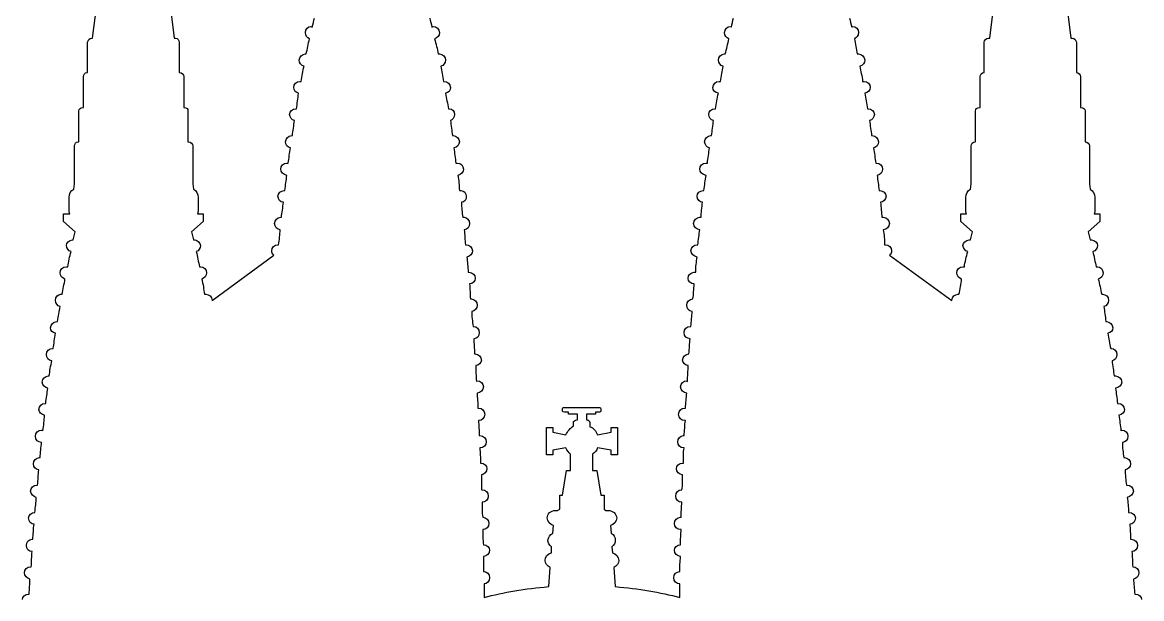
# Model space of a CAD drawing. Extents: x -1462 to 1445, y -1837 to 1335.
# Drawn here: x -1321.7 to -1221.2, y 1196.2 to 1248 of the extents above; entities that cross this region are included whole.
import ezdxf

# ---------------------------------------------------------------- set-up
doc = ezdxf.new("R2010")
doc.units = 0
doc.layers.add('Calque_1', color=7, linetype='CONTINUOUS')

msp = doc.modelspace()

# ---------------------------------------------------------------- linework, layer by layer
at = {"layer": 'Calque_1', "color": 1}
for p, q in [((-1315.424176, 1246.578986), (-1314.807159, 1251.147104)), ((-1308.63371, 1251.147104), (-1308.078108, 1246.578986)), ((-1234.801362, 1246.578986), (-1234.245709, 1251.147104)), ((-1228.072883, 1251.147104), (-1227.51723, 1246.578986)), ((-1258.074901, 1247.628301), (-1258.012914, 1247.566277)), ((-1247.209573, 1247.566277), (-1247.148157, 1247.628301)), ((-1315.856426, 1243.491836), (-1315.856426, 1246.208131)), ((-1315.486216, 1246.578986), (-1315.424176, 1246.578986)), ((-1308.078108, 1246.578986), (-1307.954653, 1246.578986)), ((-1307.645858, 1246.208131), (-1307.645858, 1243.491836)), ((-1235.2956, 1243.491836), (-1235.2956, 1246.208131)), ((-1234.924766, 1246.578986), (-1234.801362, 1246.578986)), ((-1227.51723, 1246.578986), (-1227.393826, 1246.578986)), ((-1227.023044, 1246.208131), (-1227.023044, 1243.491836)), ((-1296.287487, 1245.158812), (-1296.225499, 1245.158812)), ((-1284.372891, 1245.158812), (-1284.249487, 1245.158812)), ((-1258.630555, 1245.158812), (-1258.568515, 1245.158812)), ((-1246.715959, 1245.158812), (-1246.592555, 1245.158812)), ((-1316.226637, 1240.34329), (-1316.226637, 1243.121609)), ((-1315.918414, 1243.491836), (-1315.856426, 1243.491836)), ((-1307.645858, 1243.491836), (-1307.584442, 1243.491836)), ((-1307.213608, 1243.121609), (-1307.213608, 1240.34329)), ((-1235.665811, 1240.34329), (-1235.665811, 1243.121609)), ((-1226.652782, 1243.121609), (-1226.652782, 1240.34329)), ((-1296.781153, 1242.689359), (-1296.657698, 1242.689359)), ((-1283.879277, 1242.689359), (-1283.817237, 1242.689359)), ((-1259.124169, 1242.689359), (-1259.000765, 1242.689359)), ((-1246.222293, 1242.689359), (-1246.098317, 1242.689359)), ((-1316.658835, 1237.256742), (-1316.658835, 1240.035056)), ((-1316.288624, 1240.34329), (-1316.226637, 1240.34329)), ((-1307.213608, 1240.34329), (-1307.152244, 1240.34329)), ((-1306.843397, 1240.035056), (-1306.843397, 1237.256742)), ((-1297.151364, 1240.219871), (-1297.089948, 1240.219871)), ((-1283.447027, 1240.219871), (-1283.384987, 1240.219871)), ((-1259.494379, 1240.219871), (-1259.433015, 1240.219871)), ((-1245.790094, 1240.219871), (-1245.728107, 1240.219871)), ((-1236.098061, 1237.256742), (-1236.098061, 1240.035056)), ((-1235.727175, 1240.34329), (-1235.665811, 1240.34329)), ((-1226.652782, 1240.34329), (-1226.590794, 1240.34329)), ((-1226.220532, 1240.035056), (-1226.220532, 1237.256742)), ((-1316.720874, 1237.256742), (-1316.658835, 1237.256742)), ((-1306.843397, 1237.256742), (-1306.781981, 1237.256742)), ((-1297.522198, 1237.812411), (-1297.460158, 1237.812411)), ((-1283.076193, 1237.812411), (-1283.014777, 1237.812411)), ((-1259.865213, 1237.812411), (-1259.803226, 1237.812411)), ((-1245.41926, 1237.812411), (-1245.357844, 1237.812411)), ((-1317.029669, 1233.491132), (-1317.029669, 1236.886516)), ((-1306.411147, 1236.886516), (-1306.411147, 1233.491132)), ((-1236.468271, 1233.491132), (-1236.468271, 1236.886516)), ((-1225.850321, 1236.886516), (-1225.850321, 1233.491132)), ((-1297.953772, 1235.342922), (-1297.830421, 1235.342922)), ((-1282.76797, 1235.342922), (-1282.644566, 1235.342922)), ((-1260.296892, 1235.342922), (-1260.173436, 1235.342922)), ((-1245.04905, 1235.342922), (-1244.987634, 1235.342922)), ((-1317.091085, 1232.996858), (-1317.029669, 1233.491132)), ((-1306.411147, 1233.491132), (-1306.349783, 1232.996858)), ((-1236.530259, 1232.996858), (-1236.468271, 1233.491132)), ((-1225.850321, 1233.491132), (-1225.788334, 1232.996858)), ((-1317.523283, 1231.083038), (-1317.523283, 1232.256406)), ((-1305.917533, 1232.256406), (-1305.917533, 1231.083038)), ((-1298.201203, 1232.873439), (-1298.139215, 1232.873439)), ((-1282.459175, 1232.873439), (-1282.33572, 1232.873439)), ((-1260.54427, 1232.873439), (-1260.482283, 1232.873439)), ((-1244.740203, 1232.873439), (-1244.678839, 1232.873439)), ((-1236.961885, 1231.083038), (-1236.961885, 1232.256406)), ((-1225.356084, 1232.256406), (-1225.356084, 1231.083038)), ((-1318.016949, 1230.095748), (-1318.016949, 1230.774836)), ((-1318.016949, 1230.774836), (-1317.461295, 1230.774836)), ((-1316.967681, 1229.169224), (-1318.016949, 1230.095748)), ((-1305.485283, 1230.095748), (-1306.534551, 1229.169224)), ((-1305.979573, 1230.774836), (-1305.485283, 1230.774836)), ((-1305.485283, 1230.774836), (-1305.485283, 1230.095748)), ((-1298.509426, 1230.465974), (-1298.448062, 1230.465974)), ((-1282.150329, 1230.465974), (-1282.026925, 1230.465974)), ((-1260.852493, 1230.465974), (-1260.72909, 1230.465974)), ((-1244.493396, 1230.465974), (-1244.369993, 1230.465974)), ((-1237.394083, 1230.095748), (-1237.394083, 1230.774836)), ((-1237.394083, 1230.774836), (-1236.900469, 1230.774836)), ((-1236.344868, 1229.169224), (-1237.394083, 1230.095748)), ((-1224.924509, 1230.095748), (-1225.973777, 1229.169224)), ((-1225.418123, 1230.774836), (-1224.924509, 1230.774836)), ((-1224.924509, 1230.774836), (-1224.924509, 1230.095748)), ((-1317.153072, 1228.428772), (-1316.967681, 1229.169224)), ((-1306.534551, 1229.169224), (-1306.349783, 1228.428772)), ((-1236.530259, 1228.428772), (-1236.344868, 1229.169224)), ((-1225.973777, 1229.169224), (-1225.788334, 1228.428772)), ((-1317.214488, 1228.428772), (-1317.153072, 1228.428772)), ((-1306.349783, 1228.428772), (-1306.226328, 1228.428772)), ((-1298.756233, 1227.996522), (-1298.694869, 1227.996522)), ((-1281.903522, 1227.996522), (-1281.841534, 1227.996522)), ((-1261.0993, 1227.996522), (-1261.037936, 1227.996522)), ((-1244.246589, 1227.996522), (-1244.18455, 1227.996522)), ((-1236.653662, 1228.428772), (-1236.530259, 1228.428772)), ((-1225.788334, 1228.428772), (-1225.66493, 1228.428772)), ((-1304.682875, 1222.996149), (-1299.127119, 1227.070621)), ((-1243.814339, 1227.070621), (-1238.196596, 1222.996149)), ((-1317.770142, 1226.020678), (-1317.646738, 1226.020678)), ((-1305.79413, 1226.020678), (-1305.732142, 1226.020678)), ((-1237.209316, 1226.020678), (-1237.085912, 1226.020678)), ((-1225.23268, 1226.020678), (-1225.109277, 1226.020678)), ((-1281.656715, 1225.527033), (-1281.594675, 1225.527033)), ((-1261.346731, 1225.527033), (-1261.223327, 1225.527033)), ((-1318.26438, 1223.551195), (-1318.140352, 1223.551195)), ((-1305.36188, 1223.551195), (-1305.238528, 1223.551195)), ((-1281.471272, 1223.119568), (-1281.409856, 1223.119568)), ((-1237.640942, 1223.551195), (-1237.579526, 1223.551195)), ((-1224.739066, 1223.551195), (-1224.677079, 1223.551195)), ((-1318.63459, 1221.082335), (-1318.572551, 1221.082335)), ((-1224.368856, 1221.082335), (-1224.306816, 1221.082335)), ((-1281.224465, 1220.650085), (-1281.162477, 1220.650085)), ((-1261.716941, 1220.650085), (-1261.654954, 1220.650085)), ((-1319.004801, 1218.674277), (-1318.943437, 1218.674277)), ((-1281.101061, 1218.180627), (-1281.039022, 1218.180627)), ((-1223.936605, 1218.674277), (-1223.874618, 1218.674277)), ((-1319.375063, 1216.204789), (-1319.313647, 1216.204789)), ((-1223.627811, 1216.204789), (-1223.504407, 1216.204789)), ((-1280.91567, 1215.711143), (-1280.854254, 1215.772539)), ((-1319.683858, 1213.7353), (-1319.622494, 1213.7353)), ((-1280.792267, 1213.303679), (-1280.730851, 1213.303679)), ((-1273.199339, 1213.056243), (-1273.199339, 1213.179662)), ((-1273.013896, 1213.365074), (-1269.865522, 1213.365074)), ((-1272.643686, 1212.932824), (-1273.013896, 1212.932824)), ((-1272.643686, 1212.74801), (-1272.643686, 1212.932824)), ((-1269.865522, 1212.932824), (-1270.236356, 1212.932824)), ((-1270.236356, 1212.932824), (-1270.236356, 1212.74801)), ((-1269.742067, 1213.179662), (-1269.742067, 1213.056243)), ((-1262.210607, 1213.303679), (-1262.149191, 1213.303679)), ((-1223.318964, 1213.7353), (-1223.257548, 1213.7353)), ((-1271.841225, 1212.74801), (-1272.643686, 1212.74801)), ((-1272.211436, 1211.698098), (-1272.211436, 1212.006929)), ((-1271.902641, 1212.253736), (-1271.841225, 1212.253736)), ((-1271.841225, 1212.253736), (-1271.841225, 1212.74801)), ((-1270.236356, 1212.74801), (-1271.038765, 1212.74801)), ((-1271.038765, 1212.74801), (-1271.038765, 1212.253736)), ((-1271.038765, 1212.253736), (-1270.976777, 1212.253736)), ((-1270.72997, 1212.006929), (-1270.72997, 1211.636702)), ((-1262.149191, 1212.19234), (-1262.210607, 1212.19234)), ((-1280.668811, 1210.834195), (-1280.607447, 1210.834195)), ((-1274.618818, 1209.10519), (-1274.618818, 1211.574679)), ((-1274.618818, 1211.574679), (-1274.063164, 1211.574679)), ((-1274.063164, 1211.574679), (-1274.063164, 1211.142429)), ((-1274.063164, 1211.142429), (-1272.890545, 1210.89559)), ((-1270.050913, 1210.89559), (-1268.816203, 1211.142429)), ((-1268.816203, 1211.142429), (-1268.816203, 1211.574679)), ((-1268.816203, 1211.574679), (-1268.260601, 1211.574679)), ((-1268.260601, 1211.574679), (-1268.260601, 1209.10519)), ((-1262.333959, 1210.834195), (-1262.272595, 1210.834195)), ((-1320.177472, 1208.858383), (-1320.116108, 1208.858383)), ((-1274.063164, 1209.10519), (-1274.618818, 1209.10519)), ((-1272.890545, 1209.722883), (-1274.063164, 1209.53744)), ((-1274.063164, 1209.53744), (-1274.063164, 1209.10519)), ((-1272.458295, 1207.685649), (-1272.458295, 1209.167214)), ((-1270.483163, 1209.167214), (-1270.483163, 1207.685649)), ((-1268.816203, 1209.53744), (-1270.050913, 1209.722883)), ((-1268.816203, 1209.10519), (-1268.816203, 1209.53744)), ((-1268.260601, 1209.10519), (-1268.816203, 1209.10519)), ((-1262.272595, 1209.722883), (-1262.333959, 1209.722883)), ((-1222.763311, 1208.858383), (-1222.701947, 1208.858383)), ((-1262.395998, 1208.364738), (-1262.333959, 1208.364738)), ((-1280.48342, 1207.314794), (-1280.48342, 1205.956649)), ((-1273.199339, 1205.463004), (-1272.829129, 1207.685649)), ((-1272.829129, 1207.685649), (-1272.458295, 1207.685649)), ((-1270.483163, 1207.685649), (-1270.112329, 1207.685649)), ((-1270.112329, 1207.685649), (-1269.742067, 1205.463004)), ((-1320.424902, 1206.388899), (-1320.362915, 1206.388899)), ((-1280.48342, 1205.956649), (-1280.422056, 1205.956649)), ((-1262.519402, 1205.956649), (-1262.458038, 1205.956649)), ((-1222.516504, 1206.388899), (-1222.455088, 1206.388899)), ((-1273.446146, 1204.228273), (-1273.446146, 1205.463004)), ((-1273.446146, 1205.463004), (-1273.199339, 1205.463004)), ((-1269.742067, 1205.463004), (-1269.433272, 1205.463004)), ((-1269.433272, 1205.463004), (-1269.433272, 1204.228273)), ((-1262.458038, 1204.845934), (-1262.519402, 1204.845934)), ((-1273.816357, 1204.104854), (-1273.631589, 1204.104854)), ((-1273.631589, 1204.104854), (-1273.446146, 1204.228273)), ((-1269.433272, 1204.228273), (-1269.309869, 1204.104854)), ((-1269.309869, 1204.104854), (-1269.063062, 1204.104854)), ((-1222.331684, 1203.919411), (-1222.269697, 1203.919411)), ((-1274.063164, 1202.06762), (-1274.0018, 1202.746708)), ((-1268.877619, 1202.746708), (-1268.816203, 1202.06762)), ((-1262.581389, 1203.487789), (-1262.519402, 1203.487789)), ((-1262.519402, 1202.376451), (-1262.581389, 1202.376451)), ((-1320.856529, 1201.511951), (-1320.795113, 1201.511951)), ((-1274.187191, 1200.27722), (-1274.187191, 1200.832889)), ((-1268.754215, 1200.832889), (-1268.692851, 1200.27722)), ((-1222.146293, 1201.511951), (-1222.084254, 1201.511951)), ((-1280.298601, 1199.968389), (-1280.298601, 1198.610243)), ((-1320.980556, 1199.042493), (-1320.918516, 1199.042493)), ((-1274.433998, 1197.252067), (-1274.310595, 1198.981067)), ((-1268.569447, 1198.981067), (-1268.446044, 1197.252067)), ((-1280.298601, 1198.610243), (-1280.236613, 1198.610243)), ((-1280.236613, 1197.498905), (-1280.236613, 1196.264174)), ((-1262.642805, 1196.264174), (-1262.642805, 1197.498905)), ((-1321.165375, 1196.573005), (-1321.103959, 1196.573005)), ((-1221.776083, 1196.573005), (-1221.714043, 1196.573005))]:
    msp.add_line(p, q, dxfattribs=at)
for points in [[(-1295.669846, 1247.566277), (-1295.608118, 1247.874952), (-1295.546183, 1248.12245), (-1295.484455, 1248.369382)], [(-1285.113312, 1248.369382), (-1285.051584, 1248.12245), (-1284.990272, 1247.874952), (-1284.928544, 1247.566277)], [(-1258.012914, 1247.566277), (-1257.951186, 1247.874952), (-1257.88925, 1248.12245), (-1257.827471, 1248.369382)], [(-1247.395016, 1248.369382), (-1247.333236, 1248.12245), (-1247.2713, 1247.874952), (-1247.209573, 1247.566277)], [(-1296.287487, 1247.072631), (-1296.287487, 1247.381306), (-1296.04016, 1247.628301), (-1295.793249, 1247.628301)], [(-1295.916653, 1246.516962), (-1296.163616, 1246.5787), (-1296.287487, 1246.8257), (-1296.287487, 1247.072631)], [(-1295.793249, 1247.628301), (-1295.731522, 1247.628301), (-1295.731574, 1247.566277), (-1295.669846, 1247.566277)], [(-1284.928544, 1247.566277), (-1284.866765, 1247.566277), (-1284.866869, 1247.628301), (-1284.805089, 1247.628301)], [(-1284.805089, 1247.628301), (-1284.49645, 1247.628301), (-1284.249487, 1247.381306), (-1284.249487, 1247.072631)], [(-1284.249487, 1247.072631), (-1284.249487, 1246.8257), (-1284.434775, 1246.5787), (-1284.681685, 1246.516962)], [(-1258.630555, 1247.072631), (-1258.630555, 1247.381306), (-1258.383592, 1247.628301), (-1258.074901, 1247.628301)], [(-1258.259721, 1246.516962), (-1258.444904, 1246.5787), (-1258.630555, 1246.8257), (-1258.630555, 1247.072631)], [(-1247.148157, 1247.628301), (-1246.839518, 1247.628301), (-1246.592555, 1247.381306), (-1246.592555, 1247.072631)], [(-1246.592555, 1247.072631), (-1246.592555, 1246.8257), (-1246.777582, 1246.5787), (-1246.962766, 1246.516962)], [(-1315.856426, 1246.208131), (-1315.856426, 1246.393351), (-1315.671399, 1246.578986), (-1315.486216, 1246.578986)], [(-1307.954653, 1246.578986), (-1307.769469, 1246.578986), (-1307.645858, 1246.393351), (-1307.645858, 1246.208131)], [(-1296.225499, 1245.158812), (-1296.101992, 1245.590968), (-1296.040108, 1246.084837), (-1295.916653, 1246.516962)], [(-1284.681685, 1246.516962), (-1284.55823, 1246.084837), (-1284.434619, 1245.590968), (-1284.372891, 1245.158812)], [(-1258.568515, 1245.158812), (-1258.445112, 1245.590968), (-1258.321448, 1246.084837), (-1258.259721, 1246.516962)], [(-1246.962766, 1246.516962), (-1246.901038, 1246.084837), (-1246.777686, 1245.590968), (-1246.715959, 1245.158812)], [(-1235.2956, 1246.208131), (-1235.2956, 1246.393351), (-1235.109949, 1246.578986), (-1234.924766, 1246.578986)], [(-1227.393826, 1246.578986), (-1227.208643, 1246.578986), (-1227.023044, 1246.393351), (-1227.023044, 1246.208131)], [(-1296.843141, 1244.603143), (-1296.843141, 1244.911849), (-1296.596178, 1245.158812), (-1296.287487, 1245.158812)], [(-1284.249487, 1245.158812), (-1283.940797, 1245.158812), (-1283.693834, 1244.911849), (-1283.693834, 1244.603143)], [(-1259.186208, 1244.603143), (-1259.186208, 1244.911849), (-1258.939245, 1245.158812), (-1258.630555, 1245.158812)], [(-1246.592555, 1245.158812), (-1246.283916, 1245.158812), (-1246.036901, 1244.911849), (-1246.036901, 1244.603143)], [(-1296.410891, 1244.047505), (-1296.657853, 1244.109217), (-1296.843141, 1244.356211), (-1296.843141, 1244.603143)], [(-1296.657698, 1242.689359), (-1296.59597, 1243.183223), (-1296.534346, 1243.615348), (-1296.410891, 1244.047505)], [(-1283.693834, 1244.603143), (-1283.693834, 1244.356211), (-1283.879121, 1244.109217), (-1284.126084, 1244.047505)], [(-1284.126084, 1244.047505), (-1284.064356, 1243.615348), (-1283.941005, 1243.183223), (-1283.879277, 1242.689359)], [(-1258.753958, 1244.047505), (-1259.000921, 1244.109217), (-1259.186208, 1244.356211), (-1259.186208, 1244.603143)], [(-1259.000765, 1242.689359), (-1258.939037, 1243.183223), (-1258.815686, 1243.615348), (-1258.753958, 1244.047505)], [(-1246.036901, 1244.603143), (-1246.036901, 1244.356211), (-1246.222241, 1244.109217), (-1246.469152, 1244.047505)], [(-1246.469152, 1244.047505), (-1246.407424, 1243.615348), (-1246.284072, 1243.183223), (-1246.222293, 1242.689359)], [(-1316.226637, 1243.121609), (-1316.226637, 1243.306803), (-1316.103597, 1243.491836), (-1315.918414, 1243.491836)], [(-1307.584442, 1243.491836), (-1307.399259, 1243.491836), (-1307.213608, 1243.306803), (-1307.213608, 1243.121609)], [(-1235.665811, 1243.121609), (-1235.665811, 1243.306803), (-1235.542511, 1243.491836), (-1235.2956, 1243.491836)], [(-1227.023044, 1243.491836), (-1226.837809, 1243.491836), (-1226.652782, 1243.306803), (-1226.652782, 1243.121609)], [(-1297.336755, 1242.13369), (-1297.336755, 1242.442365), (-1297.089792, 1242.689359), (-1296.781153, 1242.689359)], [(-1296.904505, 1241.640045), (-1297.151467, 1241.640045), (-1297.336755, 1241.886727), (-1297.336755, 1242.13369)], [(-1283.817237, 1242.689359), (-1283.508599, 1242.689359), (-1283.261636, 1242.442365), (-1283.261636, 1242.13369)], [(-1283.261636, 1242.13369), (-1283.261636, 1241.886727), (-1283.446923, 1241.640045), (-1283.693834, 1241.640045)], [(-1259.679822, 1242.13369), (-1259.679822, 1242.442365), (-1259.432859, 1242.689359), (-1259.124169, 1242.689359)], [(-1259.186208, 1241.640045), (-1259.494847, 1241.640045), (-1259.679822, 1241.886727), (-1259.679822, 1242.13369)], [(-1246.098317, 1242.689359), (-1245.789627, 1242.689359), (-1245.543287, 1242.442365), (-1245.543287, 1242.13369)], [(-1245.543287, 1242.13369), (-1245.543287, 1241.886727), (-1245.789991, 1241.640045), (-1246.036901, 1241.640045)], [(-1297.089948, 1240.219871), (-1297.02822, 1240.713739), (-1296.966232, 1241.146145), (-1296.904505, 1241.640045)], [(-1283.693834, 1241.640045), (-1283.632106, 1241.146145), (-1283.508755, 1240.713739), (-1283.447027, 1240.219871)], [(-1259.433015, 1240.219871), (-1259.371287, 1240.713739), (-1259.309664, 1241.146145), (-1259.186208, 1241.640045)], [(-1246.036901, 1241.640045), (-1245.975174, 1241.146145), (-1245.851822, 1240.713739), (-1245.790094, 1240.219871)], [(-1316.658835, 1240.035056), (-1316.658835, 1240.22025), (-1316.47386, 1240.34329), (-1316.288624, 1240.34329)], [(-1307.152244, 1240.34329), (-1306.967009, 1240.34329), (-1306.843397, 1240.22025), (-1306.843397, 1240.035056)], [(-1297.706965, 1239.726226), (-1297.706965, 1239.973162), (-1297.460002, 1240.219871), (-1297.151364, 1240.219871)], [(-1283.384987, 1240.219871), (-1283.076349, 1240.219871), (-1282.891373, 1239.973162), (-1282.891373, 1239.726226)], [(-1260.050033, 1239.726226), (-1260.050033, 1239.973162), (-1259.80307, 1240.219871), (-1259.494379, 1240.219871)], [(-1245.728107, 1240.219871), (-1245.419416, 1240.219871), (-1245.172453, 1239.973162), (-1245.172453, 1239.726226)], [(-1236.098061, 1240.035056), (-1236.098061, 1240.22025), (-1235.91241, 1240.34329), (-1235.727175, 1240.34329)], [(-1226.590794, 1240.34329), (-1226.405559, 1240.34329), (-1226.220532, 1240.22025), (-1226.220532, 1240.035056)], [(-1297.274767, 1239.170556), (-1297.521678, 1239.2323), (-1297.706965, 1239.41755), (-1297.706965, 1239.726226)], [(-1297.460158, 1237.812411), (-1297.39843, 1238.244568), (-1297.336495, 1238.7384), (-1297.274767, 1239.170556)], [(-1282.891373, 1239.726226), (-1282.891373, 1239.41755), (-1283.076401, 1239.2323), (-1283.261636, 1239.170556)], [(-1283.261636, 1239.170556), (-1283.199908, 1238.7384), (-1283.137921, 1238.244568), (-1283.076193, 1237.812411)], [(-1259.617783, 1239.170556), (-1259.864746, 1239.2323), (-1260.050033, 1239.41755), (-1260.050033, 1239.726226)], [(-1259.803226, 1237.812411), (-1259.741498, 1238.244568), (-1259.679562, 1238.7384), (-1259.617783, 1239.170556)], [(-1245.172453, 1239.726226), (-1245.172453, 1239.41755), (-1245.357741, 1239.2323), (-1245.604651, 1239.170556)], [(-1245.604651, 1239.170556), (-1245.542924, 1238.7384), (-1245.480988, 1238.244568), (-1245.41926, 1237.812411)], [(-1317.029669, 1236.886516), (-1317.029669, 1237.071704), (-1316.906058, 1237.256742), (-1316.720874, 1237.256742)], [(-1306.781981, 1237.256742), (-1306.596798, 1237.256742), (-1306.411147, 1237.071704), (-1306.411147, 1236.886516)], [(-1298.077176, 1237.256742), (-1298.077176, 1237.565417), (-1297.830836, 1237.812411), (-1297.522198, 1237.812411)], [(-1297.645601, 1236.701073), (-1297.892512, 1236.762811), (-1298.077176, 1237.009805), (-1298.077176, 1237.256742)], [(-1283.014777, 1237.812411), (-1282.706138, 1237.812411), (-1282.459175, 1237.565417), (-1282.459175, 1237.256742)], [(-1282.459175, 1237.256742), (-1282.459175, 1237.009805), (-1282.644099, 1236.762811), (-1282.952789, 1236.701073)], [(-1260.420243, 1237.256742), (-1260.420243, 1237.565417), (-1260.173904, 1237.812411), (-1259.865213, 1237.812411)], [(-1259.988669, 1236.701073), (-1260.23558, 1236.762811), (-1260.420243, 1237.009805), (-1260.420243, 1237.256742)], [(-1245.357844, 1237.812411), (-1245.049206, 1237.812411), (-1244.802243, 1237.565417), (-1244.802243, 1237.256742)], [(-1244.802243, 1237.256742), (-1244.802243, 1237.009805), (-1244.98753, 1236.762811), (-1245.234441, 1236.701073)], [(-1236.468271, 1236.886516), (-1236.468271, 1237.071704), (-1236.344971, 1237.256742), (-1236.098061, 1237.256742)], [(-1226.220532, 1237.256742), (-1226.035348, 1237.256742), (-1225.850321, 1237.071704), (-1225.850321, 1236.886516)], [(-1297.830421, 1235.342922), (-1297.768641, 1235.775079), (-1297.707329, 1236.268948), (-1297.645601, 1236.701073)], [(-1282.952789, 1236.701073), (-1282.891062, 1236.268948), (-1282.829698, 1235.775079), (-1282.76797, 1235.342922)], [(-1260.173436, 1235.342922), (-1260.111709, 1235.775079), (-1260.050396, 1236.268948), (-1259.988669, 1236.701073)], [(-1245.234441, 1236.701073), (-1245.172713, 1236.268948), (-1245.110778, 1235.775079), (-1245.04905, 1235.342922)], [(-1298.509426, 1234.787253), (-1298.509426, 1235.095928), (-1298.262463, 1235.342922), (-1297.953772, 1235.342922)], [(-1282.644566, 1235.342922), (-1282.335928, 1235.342922), (-1282.088965, 1235.095928), (-1282.088965, 1234.787253)], [(-1260.852493, 1234.787253), (-1260.852493, 1235.095928), (-1260.60553, 1235.342922), (-1260.296892, 1235.342922)], [(-1244.987634, 1235.342922), (-1244.678995, 1235.342922), (-1244.43198, 1235.095928), (-1244.43198, 1234.787253)], [(-1297.953772, 1234.231615), (-1298.262463, 1234.293327), (-1298.509426, 1234.540322), (-1298.509426, 1234.787253)], [(-1298.139215, 1232.873439), (-1298.077487, 1233.367333), (-1298.0155, 1233.799459), (-1297.953772, 1234.231615)], [(-1282.088965, 1234.787253), (-1282.088965, 1234.540322), (-1282.335668, 1234.293327), (-1282.582579, 1234.231615)], [(-1282.582579, 1234.231615), (-1282.520851, 1233.799459), (-1282.459175, 1233.367333), (-1282.459175, 1232.873439)], [(-1260.296892, 1234.231615), (-1260.60553, 1234.293327), (-1260.852493, 1234.540322), (-1260.852493, 1234.787253)], [(-1260.482283, 1232.873439), (-1260.420555, 1233.367333), (-1260.358619, 1233.799459), (-1260.296892, 1234.231615)], [(-1244.43198, 1234.787253), (-1244.43198, 1234.540322), (-1244.616956, 1234.293327), (-1244.925594, 1234.231615)], [(-1244.925594, 1234.231615), (-1244.863867, 1233.799459), (-1244.801931, 1233.367333), (-1244.740203, 1232.873439)], [(-1317.523283, 1232.256406), (-1317.523283, 1232.565076), (-1317.399776, 1232.873408), (-1317.091085, 1232.996858)], [(-1306.349783, 1232.996858), (-1306.102821, 1232.873408), (-1305.917533, 1232.565076), (-1305.917533, 1232.256406)], [(-1236.961885, 1232.256406), (-1236.961885, 1232.565076), (-1236.77717, 1232.873408), (-1236.530259, 1232.996858)], [(-1225.788334, 1232.996858), (-1225.541423, 1232.873408), (-1225.356084, 1232.565076), (-1225.356084, 1232.256406)], [(-1298.756233, 1232.379794), (-1298.756233, 1232.626757), (-1298.509893, 1232.873439), (-1298.201203, 1232.873439)], [(-1298.262619, 1231.82415), (-1298.571309, 1231.82415), (-1298.756233, 1232.071119), (-1298.756233, 1232.379794)], [(-1282.33572, 1232.873439), (-1282.027081, 1232.873439), (-1281.841534, 1232.626757), (-1281.841534, 1232.379794)], [(-1281.841534, 1232.379794), (-1281.779754, 1232.071119), (-1282.026821, 1231.82415), (-1282.273732, 1231.82415)], [(-1261.0993, 1232.379794), (-1261.0993, 1232.626757), (-1260.852961, 1232.873439), (-1260.54427, 1232.873439)], [(-1260.605686, 1231.82415), (-1260.852597, 1231.82415), (-1261.0993, 1232.071119), (-1261.0993, 1232.379794)], [(-1244.678839, 1232.873439), (-1244.370149, 1232.873439), (-1244.123186, 1232.626757), (-1244.123186, 1232.379794)], [(-1244.123186, 1232.379794), (-1244.123186, 1232.071119), (-1244.369889, 1231.82415), (-1244.6168, 1231.82415)], [(-1317.461295, 1230.774836), (-1317.523283, 1230.898286), (-1317.523283, 1230.959588), (-1317.523283, 1231.083038)], [(-1305.917533, 1231.083038), (-1305.917533, 1230.959588), (-1305.979573, 1230.898286), (-1305.979573, 1230.774836)], [(-1298.448062, 1230.465974), (-1298.386282, 1230.898131), (-1298.324346, 1231.330256), (-1298.262619, 1231.82415)], [(-1282.273732, 1231.82415), (-1282.273732, 1231.330256), (-1282.212056, 1230.898131), (-1282.150329, 1230.465974)], [(-1260.72909, 1230.465974), (-1260.72909, 1230.898131), (-1260.667414, 1231.330256), (-1260.605686, 1231.82415)], [(-1244.6168, 1231.82415), (-1244.555072, 1231.330256), (-1244.555124, 1230.898131), (-1244.493396, 1230.465974)], [(-1236.900469, 1230.774836), (-1236.961885, 1230.898286), (-1236.961885, 1230.959588), (-1236.961885, 1231.083038)], [(-1225.356084, 1231.083038), (-1225.356084, 1230.959588), (-1225.356603, 1230.898286), (-1225.418123, 1230.774836)], [(-1299.065079, 1229.910336), (-1299.065079, 1230.219011), (-1298.818064, 1230.465974), (-1298.509426, 1230.465974)], [(-1298.571465, 1229.354667), (-1298.818376, 1229.354667), (-1299.065079, 1229.601661), (-1299.065079, 1229.910336)], [(-1282.026925, 1230.465974), (-1281.780014, 1230.465974), (-1281.533311, 1230.219011), (-1281.533311, 1229.910336)], [(-1281.533311, 1229.910336), (-1281.533311, 1229.601661), (-1281.718235, 1229.354667), (-1282.026925, 1229.354667)], [(-1261.408147, 1229.910336), (-1261.408147, 1230.219011), (-1261.161184, 1230.465974), (-1260.852493, 1230.465974)], [(-1260.852493, 1229.354667), (-1261.161184, 1229.354667), (-1261.408147, 1229.601661), (-1261.408147, 1229.910336)], [(-1244.369993, 1230.465974), (-1244.061302, 1230.465974), (-1243.814339, 1230.219011), (-1243.814339, 1229.910336)], [(-1243.814339, 1229.910336), (-1243.814339, 1229.601661), (-1244.061302, 1229.354667), (-1244.369993, 1229.354667)], [(-1298.694869, 1227.996522), (-1298.633141, 1228.428647), (-1298.571465, 1228.92251), (-1298.571465, 1229.354667)], [(-1282.026925, 1229.354667), (-1281.965197, 1228.92251), (-1281.965249, 1228.428647), (-1281.903522, 1227.996522)], [(-1261.037936, 1227.996522), (-1260.976157, 1228.428647), (-1260.914221, 1228.92251), (-1260.852493, 1229.354667)], [(-1244.369993, 1229.354667), (-1244.308265, 1228.92251), (-1244.246589, 1228.428647), (-1244.246589, 1227.996522)], [(-1317.770142, 1227.934498), (-1317.770142, 1228.181429), (-1317.523127, 1228.428772), (-1317.214488, 1228.428772)], [(-1317.337892, 1227.378823), (-1317.584803, 1227.440567), (-1317.770142, 1227.687561), (-1317.770142, 1227.934498)], [(-1306.226328, 1228.428772), (-1305.979417, 1228.428772), (-1305.732142, 1228.181429), (-1305.732142, 1227.934498)], [(-1305.732142, 1227.934498), (-1305.732142, 1227.687561), (-1305.856013, 1227.440567), (-1306.102976, 1227.378823)], [(-1299.311886, 1227.440847), (-1299.311886, 1227.749522), (-1299.064923, 1227.996522), (-1298.756233, 1227.996522)], [(-1281.841534, 1227.996522), (-1281.532844, 1227.996522), (-1281.286504, 1227.749522), (-1281.286504, 1227.440847)], [(-1261.654954, 1227.440847), (-1261.654954, 1227.749522), (-1261.407991, 1227.996522), (-1261.0993, 1227.996522)], [(-1244.18455, 1227.996522), (-1243.875911, 1227.996522), (-1243.629572, 1227.749522), (-1243.629572, 1227.440847)], [(-1237.209316, 1227.934498), (-1237.209316, 1228.181429), (-1236.962353, 1228.428772), (-1236.653662, 1228.428772)], [(-1236.777118, 1227.378823), (-1237.024029, 1227.440567), (-1237.209316, 1227.687561), (-1237.209316, 1227.934498)], [(-1225.66493, 1228.428772), (-1225.356239, 1228.428772), (-1225.109277, 1228.181429), (-1225.109277, 1227.934498)], [(-1225.109277, 1227.934498), (-1225.109277, 1227.687561), (-1225.294564, 1227.440567), (-1225.541527, 1227.378823)], [(-1317.646738, 1226.020678), (-1317.584959, 1226.452835), (-1317.461399, 1226.946703), (-1317.337892, 1227.378823)], [(-1306.102976, 1227.378823), (-1305.979469, 1226.946703), (-1305.917585, 1226.452835), (-1305.79413, 1226.020678)], [(-1299.127119, 1227.070621), (-1299.250522, 1227.132333), (-1299.311886, 1227.317366), (-1299.311886, 1227.440847)], [(-1281.286504, 1227.440847), (-1281.286504, 1227.193916), (-1281.47148, 1226.946922), (-1281.780118, 1226.885178)], [(-1281.780118, 1226.885178), (-1281.71839, 1226.453022), (-1281.718442, 1226.020933), (-1281.656715, 1225.527033)], [(-1261.0993, 1226.885178), (-1261.407991, 1226.946922), (-1261.654954, 1227.193916), (-1261.654954, 1227.440847)], [(-1261.223327, 1225.527033), (-1261.223327, 1226.020933), (-1261.161028, 1226.453022), (-1261.0993, 1226.885178)], [(-1243.629572, 1227.440847), (-1243.629572, 1227.317366), (-1243.690884, 1227.132333), (-1243.814339, 1227.070621)], [(-1237.085912, 1226.020678), (-1237.024184, 1226.452835), (-1236.900521, 1226.946703), (-1236.777118, 1227.378823)], [(-1225.541527, 1227.378823), (-1225.418071, 1226.946703), (-1225.356136, 1226.452835), (-1225.23268, 1226.020678)], [(-1318.325795, 1225.465009), (-1318.325795, 1225.773684), (-1318.078781, 1226.020678), (-1317.770142, 1226.020678)], [(-1305.732142, 1226.020678), (-1305.423452, 1226.020678), (-1305.176489, 1225.773684), (-1305.176489, 1225.465009)], [(-1237.764917, 1225.465009), (-1237.764917, 1225.773684), (-1237.518006, 1226.020678), (-1237.209316, 1226.020678)], [(-1225.109277, 1226.020678), (-1224.862366, 1226.020678), (-1224.615663, 1225.773684), (-1224.615663, 1225.465009)], [(-1317.893545, 1224.909969), (-1318.140456, 1224.971707), (-1318.325795, 1225.218077), (-1318.325795, 1225.465009)], [(-1318.140352, 1223.551195), (-1318.078625, 1223.983351), (-1317.955273, 1224.477812), (-1317.893545, 1224.909969)], [(-1305.176489, 1225.465009), (-1305.176489, 1225.218077), (-1305.361776, 1224.971707), (-1305.608739, 1224.909969)], [(-1305.608739, 1224.909969), (-1305.485231, 1224.477812), (-1305.423608, 1223.983351), (-1305.36188, 1223.551195)], [(-1281.594675, 1225.527033), (-1281.286037, 1225.527033), (-1281.039022, 1225.280039), (-1281.039022, 1224.971364)], [(-1281.039022, 1224.971364), (-1281.039022, 1224.724432), (-1281.286348, 1224.477719), (-1281.533311, 1224.477719)], [(-1261.902384, 1224.971364), (-1261.902384, 1225.280039), (-1261.65537, 1225.527033), (-1261.346731, 1225.527033)], [(-1261.346731, 1224.477719), (-1261.65537, 1224.477719), (-1261.902384, 1224.724432), (-1261.902384, 1224.971364)], [(-1237.332719, 1224.909969), (-1237.579682, 1224.971707), (-1237.764917, 1225.218077), (-1237.764917, 1225.465009)], [(-1237.579526, 1223.551195), (-1237.456071, 1223.983351), (-1237.394447, 1224.477812), (-1237.332719, 1224.909969)], [(-1224.615663, 1225.465009), (-1224.615663, 1225.218077), (-1224.80095, 1224.971707), (-1225.047913, 1224.909969)], [(-1225.047913, 1224.909969), (-1224.924405, 1224.477812), (-1224.862522, 1223.983351), (-1224.739066, 1223.551195)], [(-1281.533311, 1224.477719), (-1281.533311, 1223.98385), (-1281.471272, 1223.551725), (-1281.471272, 1223.119568)], [(-1261.470134, 1223.119568), (-1261.408407, 1223.551725), (-1261.408459, 1223.98385), (-1261.346731, 1224.477719)], [(-1318.757994, 1222.996149), (-1318.757994, 1223.304824), (-1318.51129, 1223.551195), (-1318.26438, 1223.551195)], [(-1318.325795, 1222.44048), (-1318.572706, 1222.502223), (-1318.757994, 1222.749217), (-1318.757994, 1222.996149)], [(-1305.238528, 1223.551195), (-1304.929838, 1223.551195), (-1304.682875, 1223.304824), (-1304.682875, 1222.996149)], [(-1281.409856, 1223.119568), (-1281.101217, 1223.119568), (-1280.854254, 1222.872574), (-1280.854254, 1222.563899)], [(-1262.025788, 1222.563899), (-1262.025788, 1222.872574), (-1261.778825, 1223.119568), (-1261.470134, 1223.119568)], [(-1238.196596, 1222.996149), (-1238.196596, 1223.304824), (-1237.949581, 1223.551195), (-1237.640942, 1223.551195)], [(-1224.677079, 1223.551195), (-1224.368388, 1223.551195), (-1224.121997, 1223.304824), (-1224.121997, 1222.996149)], [(-1224.121997, 1222.996149), (-1224.121997, 1222.749217), (-1224.306712, 1222.502223), (-1224.553675, 1222.44048)], [(-1318.572551, 1221.082335), (-1318.510875, 1221.576234), (-1318.387523, 1222.008355), (-1318.325795, 1222.44048)], [(-1280.854254, 1222.563899), (-1280.854254, 1222.255229), (-1281.100957, 1222.00823), (-1281.347868, 1222.00823)], [(-1281.347868, 1222.00823), (-1281.347868, 1221.576105), (-1281.286192, 1221.082241), (-1281.224465, 1220.650085)], [(-1261.53155, 1222.00823), (-1261.840189, 1222.00823), (-1262.025788, 1222.255229), (-1262.025788, 1222.563899)], [(-1261.654954, 1220.650085), (-1261.593226, 1221.082241), (-1261.593278, 1221.576105), (-1261.53155, 1222.00823)], [(-1224.553675, 1222.44048), (-1224.491895, 1222.008355), (-1224.430583, 1221.576234), (-1224.368856, 1221.082335)], [(-1319.190244, 1220.526697), (-1319.190244, 1220.835372), (-1318.943281, 1221.082335), (-1318.63459, 1221.082335)], [(-1224.306816, 1221.082335), (-1223.998177, 1221.082335), (-1223.751214, 1220.835372), (-1223.751214, 1220.526697)], [(-1318.757994, 1220.032423), (-1319.004956, 1220.094161), (-1319.190244, 1220.279734), (-1319.190244, 1220.526697)], [(-1318.943437, 1218.674277), (-1318.881657, 1219.106398), (-1318.819773, 1219.600266), (-1318.757994, 1220.032423)], [(-1281.162477, 1220.650085), (-1280.915514, 1220.650085), (-1280.668811, 1220.403122), (-1280.668811, 1220.094447)], [(-1280.668811, 1220.094447), (-1280.668811, 1219.78574), (-1280.853786, 1219.538777), (-1281.162477, 1219.538777)], [(-1262.272595, 1220.094447), (-1262.272595, 1220.403122), (-1262.025632, 1220.650085), (-1261.716941, 1220.650085)], [(-1261.716941, 1219.538777), (-1262.025632, 1219.538777), (-1262.272595, 1219.78574), (-1262.272595, 1220.094447)], [(-1223.751214, 1220.526697), (-1223.751214, 1220.279734), (-1223.936502, 1220.094161), (-1224.183464, 1220.032423)], [(-1224.183464, 1220.032423), (-1224.121685, 1219.600266), (-1224.060113, 1219.106398), (-1223.936605, 1218.674277)], [(-1281.162477, 1219.538777), (-1281.162477, 1219.106621), (-1281.101061, 1218.674496), (-1281.101061, 1218.180627)], [(-1261.840345, 1218.180627), (-1261.778617, 1218.674496), (-1261.778669, 1219.106621), (-1261.716941, 1219.538777)], [(-1319.560454, 1218.118603), (-1319.560454, 1218.427278), (-1319.313491, 1218.674277), (-1319.004801, 1218.674277)], [(-1319.06684, 1217.562934), (-1319.375479, 1217.624677), (-1319.560454, 1217.809933), (-1319.560454, 1218.118603)], [(-1281.039022, 1218.180627), (-1280.730383, 1218.180627), (-1280.48342, 1217.933633), (-1280.48342, 1217.624958)], [(-1262.395998, 1217.624958), (-1262.395998, 1217.933633), (-1262.149036, 1218.180627), (-1261.840345, 1218.180627)], [(-1223.874618, 1218.674277), (-1223.627655, 1218.674277), (-1223.380952, 1218.427278), (-1223.380952, 1218.118603)], [(-1223.380952, 1218.118603), (-1223.380952, 1217.809933), (-1223.566291, 1217.624677), (-1223.813202, 1217.562934)], [(-1319.313647, 1216.204789), (-1319.251919, 1216.636945), (-1319.190296, 1217.130777), (-1319.06684, 1217.562934)], [(-1280.48342, 1217.624958), (-1280.48342, 1217.378026), (-1280.730747, 1217.131313), (-1280.977658, 1217.131313)], [(-1280.977658, 1217.131313), (-1280.977658, 1216.637418), (-1280.977138, 1216.205007), (-1280.91567, 1215.711143)], [(-1261.902384, 1217.131313), (-1262.149295, 1217.131313), (-1262.395998, 1217.378026), (-1262.395998, 1217.624958)], [(-1261.963748, 1215.711143), (-1261.963748, 1216.205007), (-1261.902384, 1216.637418), (-1261.902384, 1217.131313)], [(-1223.813202, 1217.562934), (-1223.751474, 1217.130777), (-1223.689539, 1216.636945), (-1223.627811, 1216.204789)], [(-1319.930665, 1215.64912), (-1319.930665, 1215.957795), (-1319.683702, 1216.204789), (-1319.375063, 1216.204789)], [(-1223.504407, 1216.204789), (-1223.195717, 1216.204789), (-1222.948754, 1215.957795), (-1222.948754, 1215.64912)], [(-1319.437051, 1215.09345), (-1319.684014, 1215.155189), (-1319.930665, 1215.340445), (-1319.930665, 1215.64912)], [(-1319.622494, 1213.7353), (-1319.560714, 1214.2292), (-1319.498778, 1214.661325), (-1319.437051, 1215.09345)], [(-1280.854254, 1215.772539), (-1280.545563, 1215.772539), (-1280.298601, 1215.526173), (-1280.298601, 1215.217498)], [(-1280.298601, 1215.217498), (-1280.298601, 1214.908823), (-1280.545563, 1214.661829), (-1280.854254, 1214.661829)], [(-1262.581389, 1215.217498), (-1262.581389, 1215.526173), (-1262.334479, 1215.772539), (-1262.025788, 1215.772539)], [(-1262.025788, 1214.661829), (-1262.334479, 1214.661829), (-1262.581389, 1214.908823), (-1262.581389, 1215.217498)], [(-1262.025788, 1215.772539), (-1262.025788, 1215.772539), (-1262.025268, 1215.711143), (-1261.963748, 1215.711143)], [(-1222.948754, 1215.64912), (-1222.948754, 1215.340445), (-1223.195717, 1215.155189), (-1223.504407, 1215.09345)], [(-1223.504407, 1215.09345), (-1223.442628, 1214.661325), (-1223.380692, 1214.2292), (-1223.318964, 1213.7353)], [(-1280.854254, 1214.661829), (-1280.854254, 1214.229673), (-1280.792267, 1213.735835), (-1280.792267, 1213.303679)], [(-1262.149191, 1213.303679), (-1262.087464, 1213.735835), (-1262.087516, 1214.229673), (-1262.025788, 1214.661829)], [(-1320.239511, 1213.179662), (-1320.239511, 1213.488337), (-1319.992548, 1213.7353), (-1319.683858, 1213.7353)], [(-1319.745897, 1212.685986), (-1319.992808, 1212.685986), (-1320.239511, 1212.932699), (-1320.239511, 1213.179662)], [(-1280.730851, 1213.303679), (-1280.422212, 1213.303679), (-1280.175197, 1213.056685), (-1280.175197, 1212.74801)], [(-1273.199339, 1213.179662), (-1273.199339, 1213.303112), (-1273.137404, 1213.365074), (-1273.013896, 1213.365074)], [(-1273.013896, 1212.932824), (-1273.137404, 1212.932824), (-1273.199339, 1212.994505), (-1273.199339, 1213.056243)], [(-1269.865522, 1213.365074), (-1269.803742, 1213.365074), (-1269.742067, 1213.303112), (-1269.742067, 1213.179662)], [(-1269.742067, 1213.056243), (-1269.742067, 1212.994505), (-1269.803742, 1212.932824), (-1269.865522, 1212.932824)], [(-1262.766209, 1212.74801), (-1262.766209, 1213.056685), (-1262.519246, 1213.303679), (-1262.210607, 1213.303679)], [(-1223.257548, 1213.7353), (-1222.94891, 1213.7353), (-1222.701947, 1213.488337), (-1222.701947, 1213.179662)], [(-1222.701947, 1213.179662), (-1222.701947, 1212.932699), (-1222.886922, 1212.685986), (-1223.195561, 1212.685986)], [(-1319.869249, 1211.266445), (-1319.807573, 1211.76034), (-1319.745897, 1212.192122), (-1319.745897, 1212.685986)], [(-1280.175197, 1212.74801), (-1280.175197, 1212.439334), (-1280.422212, 1212.19234), (-1280.730851, 1212.19234)], [(-1280.730851, 1212.19234), (-1280.730851, 1211.760215), (-1280.668811, 1211.266352), (-1280.668811, 1210.834195)], [(-1272.211436, 1212.006929), (-1272.211436, 1212.13041), (-1272.087825, 1212.253736), (-1271.902641, 1212.253736)], [(-1270.976777, 1212.253736), (-1270.853322, 1212.253736), (-1270.72997, 1212.13041), (-1270.72997, 1212.006929)], [(-1262.210607, 1212.19234), (-1262.519246, 1212.19234), (-1262.766209, 1212.439334), (-1262.766209, 1212.74801)], [(-1262.272595, 1210.834195), (-1262.210867, 1211.266352), (-1262.210919, 1211.760215), (-1262.149191, 1212.19234)], [(-1223.195561, 1212.685986), (-1223.133833, 1212.192122), (-1223.072521, 1211.76034), (-1223.010741, 1211.266445)], [(-1320.548306, 1210.772202), (-1320.548306, 1211.080877), (-1320.301343, 1211.32784), (-1319.992704, 1211.32784)], [(-1319.992704, 1211.32784), (-1319.930924, 1211.32784), (-1319.931028, 1211.32836), (-1319.869249, 1211.266445)], [(-1280.607447, 1210.834195), (-1280.298756, 1210.834195), (-1280.051794, 1210.587227), (-1280.051794, 1210.278526)], [(-1272.890545, 1210.89559), (-1272.70531, 1211.266003), (-1272.520126, 1211.512873), (-1272.211436, 1211.698098)], [(-1270.72997, 1211.636702), (-1270.42128, 1211.513221), (-1270.174369, 1211.266003), (-1270.050913, 1210.89559)], [(-1262.828248, 1210.278526), (-1262.828248, 1210.587227), (-1262.580922, 1210.834195), (-1262.333959, 1210.834195)], [(-1223.010741, 1211.266445), (-1223.010741, 1211.32784), (-1222.948754, 1211.32784), (-1222.948754, 1211.32784)], [(-1222.948754, 1211.32784), (-1222.640063, 1211.32784), (-1222.3931, 1211.080877), (-1222.3931, 1210.772202)], [(-1319.992704, 1210.216533), (-1320.301343, 1210.216533), (-1320.548306, 1210.463496), (-1320.548306, 1210.772202)], [(-1320.116108, 1208.858383), (-1320.116108, 1209.290508), (-1320.054432, 1209.784377), (-1319.992704, 1210.216533)], [(-1280.051794, 1210.278526), (-1280.051794, 1209.969851), (-1280.298756, 1209.722883), (-1280.607447, 1209.722883)], [(-1262.333959, 1209.722883), (-1262.580922, 1209.722883), (-1262.828248, 1209.969851), (-1262.828248, 1210.278526)], [(-1222.3931, 1210.772202), (-1222.3931, 1210.463496), (-1222.640427, 1210.216533), (-1222.887338, 1210.216533)], [(-1222.887338, 1210.216533), (-1222.887338, 1209.784377), (-1222.825091, 1209.290508), (-1222.763311, 1208.858383)], [(-1320.733125, 1208.302714), (-1320.733125, 1208.611389), (-1320.486162, 1208.858383), (-1320.177472, 1208.858383)], [(-1280.607447, 1209.722883), (-1280.607447, 1209.290732), (-1280.545408, 1208.858606), (-1280.545408, 1208.364738)], [(-1272.458295, 1209.167214), (-1272.643478, 1209.290695), (-1272.767037, 1209.47592), (-1272.890545, 1209.722883)], [(-1270.050913, 1209.722883), (-1270.112641, 1209.47592), (-1270.297928, 1209.290695), (-1270.483163, 1209.167214)], [(-1262.333959, 1208.364738), (-1262.333959, 1208.858606), (-1262.334479, 1209.290732), (-1262.272595, 1209.722883)], [(-1222.701947, 1208.858383), (-1222.393256, 1208.858383), (-1222.146293, 1208.611389), (-1222.146293, 1208.302714)], [(-1320.239511, 1207.747045), (-1320.54815, 1207.808788), (-1320.733125, 1207.994039), (-1320.733125, 1208.302714)], [(-1280.545408, 1208.364738), (-1280.236769, 1208.364738), (-1279.989806, 1208.117395), (-1279.989806, 1207.870464)], [(-1279.989806, 1207.870464), (-1279.989806, 1207.561789), (-1280.236457, 1207.314794), (-1280.48342, 1207.314794)], [(-1262.951652, 1207.870464), (-1262.951652, 1208.117395), (-1262.704689, 1208.364738), (-1262.395998, 1208.364738)], [(-1262.395998, 1207.314794), (-1262.704689, 1207.314794), (-1262.951652, 1207.561789), (-1262.951652, 1207.870464)], [(-1222.146293, 1208.302714), (-1222.146293, 1207.994039), (-1222.392996, 1207.808788), (-1222.639907, 1207.747045)], [(-1320.362915, 1206.388899), (-1320.301187, 1206.821056), (-1320.301239, 1207.314888), (-1320.239511, 1207.747045)], [(-1262.458038, 1205.956649), (-1262.395998, 1206.388806), (-1262.395998, 1206.820926), (-1262.395998, 1207.314794)], [(-1222.639907, 1207.747045), (-1222.639907, 1207.314888), (-1222.578232, 1206.821056), (-1222.516504, 1206.388899)], [(-1320.980556, 1205.83323), (-1320.980556, 1206.1419), (-1320.733593, 1206.388899), (-1320.424902, 1206.388899)], [(-1320.486318, 1205.277556), (-1320.733281, 1205.339299), (-1320.980556, 1205.586293), (-1320.980556, 1205.83323)], [(-1280.422056, 1205.956649), (-1280.113365, 1205.956649), (-1279.866403, 1205.710279), (-1279.866403, 1205.401604)], [(-1263.013016, 1205.401604), (-1263.013016, 1205.710279), (-1262.766365, 1205.956649), (-1262.519402, 1205.956649)], [(-1222.455088, 1206.388899), (-1222.146449, 1206.388899), (-1221.899486, 1206.1419), (-1221.899486, 1205.83323)], [(-1221.899486, 1205.83323), (-1221.899486, 1205.586293), (-1222.146449, 1205.339299), (-1222.455088, 1205.277556)], [(-1320.609722, 1203.919411), (-1320.547994, 1204.41331), (-1320.486318, 1204.845436), (-1320.486318, 1205.277556)], [(-1279.866403, 1205.401604), (-1279.866403, 1205.092934), (-1280.113365, 1204.845934), (-1280.422056, 1204.845934)], [(-1280.422056, 1204.845934), (-1280.422056, 1204.413778), (-1280.421536, 1203.919946), (-1280.360017, 1203.487789)], [(-1262.519402, 1204.845934), (-1262.766365, 1204.845934), (-1263.013016, 1205.092934), (-1263.013016, 1205.401604)], [(-1262.519402, 1203.487789), (-1262.519402, 1203.919946), (-1262.519922, 1204.413778), (-1262.458038, 1204.845934)], [(-1222.455088, 1205.277556), (-1222.39336, 1204.845436), (-1222.331684, 1204.41331), (-1222.331684, 1203.919411)], [(-1321.165375, 1203.425765), (-1321.165375, 1203.672697), (-1320.91836, 1203.919411), (-1320.609722, 1203.919411)], [(-1274.557402, 1203.425765), (-1274.557402, 1203.796178), (-1274.248503, 1204.104854), (-1273.816357, 1204.104854)], [(-1269.063062, 1204.104854), (-1268.692643, 1204.104854), (-1268.322589, 1203.796178), (-1268.322589, 1203.425765)], [(-1222.269697, 1203.919411), (-1221.961058, 1203.919411), (-1221.714043, 1203.672697), (-1221.714043, 1203.425765)], [(-1320.671761, 1202.870096), (-1320.918672, 1202.870096), (-1321.165375, 1203.11709), (-1321.165375, 1203.425765)], [(-1320.795113, 1201.511951), (-1320.733437, 1201.944107), (-1320.733489, 1202.437971), (-1320.671761, 1202.870096)], [(-1280.360017, 1203.487789), (-1280.051378, 1203.487789), (-1279.804363, 1203.240795), (-1279.804363, 1202.93212)], [(-1279.804363, 1202.93212), (-1279.804363, 1202.623445), (-1280.051378, 1202.376451), (-1280.360017, 1202.376451)], [(-1274.0018, 1202.746708), (-1274.310439, 1202.808415), (-1274.557402, 1203.11709), (-1274.557402, 1203.425765)], [(-1268.322589, 1203.425765), (-1268.322589, 1203.11709), (-1268.56898, 1202.808415), (-1268.877619, 1202.746708)], [(-1263.137043, 1202.93212), (-1263.137043, 1203.240795), (-1262.89008, 1203.487789), (-1262.581389, 1203.487789)], [(-1262.581389, 1202.376451), (-1262.89008, 1202.376451), (-1263.137043, 1202.623445), (-1263.137043, 1202.93212)], [(-1221.714043, 1203.425765), (-1221.714043, 1203.11709), (-1221.96137, 1202.870096), (-1222.208333, 1202.870096)], [(-1222.208333, 1202.870096), (-1222.208333, 1202.437971), (-1222.146293, 1201.944107), (-1222.146293, 1201.511951)], [(-1280.360017, 1202.376451), (-1280.360017, 1201.944326), (-1280.360536, 1201.5122), (-1280.298601, 1201.0183)], [(-1274.495414, 1201.388532), (-1274.495414, 1201.697233), (-1274.310127, 1201.944139), (-1274.063164, 1202.06762)], [(-1268.816203, 1202.06762), (-1268.569292, 1201.944139), (-1268.446044, 1201.697233), (-1268.446044, 1201.388532)], [(-1262.581389, 1201.0183), (-1262.581389, 1201.5122), (-1262.581389, 1201.944326), (-1262.519402, 1202.376451)], [(-1321.350766, 1200.956277), (-1321.350766, 1201.264983), (-1321.165219, 1201.511951), (-1320.856529, 1201.511951)], [(-1320.856529, 1200.400639), (-1321.165219, 1200.400639), (-1321.350766, 1200.647607), (-1321.350766, 1200.956277)], [(-1280.298601, 1201.0183), (-1279.989962, 1201.0183), (-1279.742999, 1200.770995), (-1279.742999, 1200.524027)], [(-1274.187191, 1200.832889), (-1274.372374, 1200.956344), (-1274.495414, 1201.203338), (-1274.495414, 1201.388532)], [(-1268.446044, 1201.388532), (-1268.446044, 1201.203338), (-1268.569032, 1200.956344), (-1268.754215, 1200.832889)], [(-1263.137043, 1200.524027), (-1263.137043, 1200.770995), (-1262.89008, 1201.0183), (-1262.581389, 1201.0183)], [(-1222.084254, 1201.511951), (-1221.775615, 1201.511951), (-1221.529276, 1201.264983), (-1221.529276, 1200.956277)], [(-1221.529276, 1200.956277), (-1221.529276, 1200.647607), (-1221.775979, 1200.400639), (-1222.02289, 1200.400639)], [(-1320.918516, 1199.042493), (-1320.918516, 1199.474619), (-1320.856529, 1199.968482), (-1320.856529, 1200.400639)], [(-1279.742999, 1200.524027), (-1279.742999, 1200.215357), (-1279.989962, 1199.968389), (-1280.298601, 1199.968389)], [(-1274.742221, 1199.598131), (-1274.742221, 1199.96855), (-1274.557609, 1200.215481), (-1274.187191, 1200.27722)], [(-1268.692851, 1200.27722), (-1268.38416, 1200.215481), (-1268.137197, 1199.96855), (-1268.137197, 1199.598131)], [(-1262.581389, 1199.968389), (-1262.89008, 1199.968389), (-1263.137043, 1200.215357), (-1263.137043, 1200.524027)], [(-1262.642805, 1198.610243), (-1262.642805, 1199.042369), (-1262.643325, 1199.474494), (-1262.581389, 1199.968389)], [(-1222.02289, 1200.400639), (-1222.02289, 1199.968482), (-1221.96085, 1199.474619), (-1221.96085, 1199.042493)], [(-1321.536209, 1198.486824), (-1321.536209, 1198.795499), (-1321.289246, 1199.042493), (-1320.980556, 1199.042493)], [(-1274.310595, 1198.981067), (-1274.557557, 1199.104548), (-1274.742221, 1199.3512), (-1274.742221, 1199.598131)], [(-1268.137197, 1199.598131), (-1268.137197, 1199.3512), (-1268.322485, 1199.104548), (-1268.569447, 1198.981067)], [(-1221.96085, 1199.042493), (-1221.652212, 1199.042493), (-1221.405249, 1198.795499), (-1221.405249, 1198.486824)], [(-1321.041972, 1197.931155), (-1321.288883, 1197.992893), (-1321.536209, 1198.239892), (-1321.536209, 1198.486824)], [(-1321.103959, 1196.573005), (-1321.103959, 1197.066873), (-1321.041972, 1197.498999), (-1321.041972, 1197.931155)], [(-1280.236613, 1198.610243), (-1279.989702, 1198.610243), (-1279.742999, 1198.363249), (-1279.742999, 1198.054574)], [(-1279.742999, 1198.054574), (-1279.742999, 1197.745899), (-1279.989702, 1197.498905), (-1280.236613, 1197.498905)], [(-1263.198459, 1198.054574), (-1263.198459, 1198.363249), (-1262.951496, 1198.610243), (-1262.642805, 1198.610243)], [(-1262.642805, 1197.498905), (-1262.951496, 1197.498905), (-1263.198459, 1197.745899), (-1263.198459, 1198.054574)], [(-1221.405249, 1198.486824), (-1221.405249, 1198.239892), (-1221.590796, 1197.992893), (-1221.899486, 1197.931155)], [(-1221.899486, 1197.931155), (-1221.837707, 1197.498999), (-1221.837811, 1197.066873), (-1221.776083, 1196.573005)], [(-1280.236613, 1196.264174), (-1278.508081, 1196.758042), (-1276.532949, 1197.066873), (-1274.433998, 1197.252067)], [(-1268.446044, 1197.252067), (-1266.347093, 1197.066873), (-1264.433066, 1196.758042), (-1262.642805, 1196.264174)], [(-1321.721029, 1196.079359), (-1321.721029, 1196.326296), (-1321.474014, 1196.573005), (-1321.165375, 1196.573005)], [(-1221.714043, 1196.573005), (-1221.405405, 1196.573005), (-1221.158442, 1196.326296), (-1221.158442, 1196.079359)]]:
    msp.add_open_spline(points, degree=3, dxfattribs=at)

doc.saveas('drawing.dxf')
